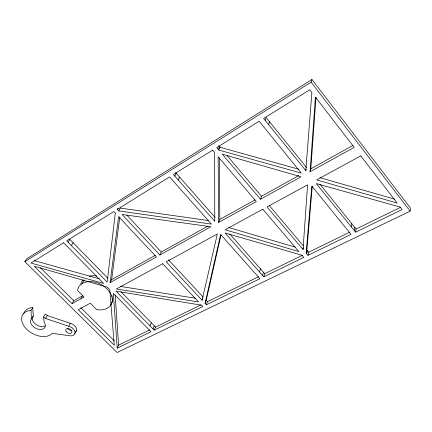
<?xml version="1.0" encoding="UTF-8"?>
<svg xmlns="http://www.w3.org/2000/svg" width="432" height="432" viewBox="0 0 432 432"><rect width="100%" height="100%" fill="white"/><g stroke="black" fill="none" stroke-linecap="round" stroke-linejoin="round"><path stroke-width="0.65" d="M303.037 249.496L307.579 184.853L266.998 206.95L303.037 249.496L303.485 247.622M310.068 171.774L315.414 97.103L354.17 147.334L310.068 171.774L310.835 168.836L316.008 97.081M410.168 211.145L410.4 207.992L311.942 79.493L26.73 258.833L24.84 261.652L117.115 352.507L410.168 211.145L311.121 82.139L311.942 79.493M305.813 170.586L311.877 92.513L309.766 89.775L263.655 118.433L305.813 170.586L306.131 169.414M306.148 253.174L311.785 186.035L351.054 234.392L307.989 255.344L306.148 253.174L306.882 250.036L312.25 186.403M110.101 282.598L118.616 216.594L156.389 256.948L110.101 282.598L111.634 279.644L119.783 217.08M80.941 284.218L81.173 282.679L82.847 279.769M355.601 232.178L316.316 183.578L400.302 207.122L402.154 209.531L355.601 232.178L356.108 229.036L320.004 184.275M354.299 230.569L354.812 227.426M351.221 226.762L351.751 223.63M205.07 303.442L220.633 234.463L259.913 278.737L206.339 304.803L205.07 303.442L206.204 300.337L221.033 234.743M307.989 255.344L308.713 252.202L349.769 232.135M202.068 300.224L217.35 233.987L166.239 261.819L202.068 300.224L202.759 298.366M306.693 253.816L307.422 250.673M263.828 276.831L303.777 257.396L301.936 255.231L225.088 232.999L263.828 276.831L264.735 273.699L302.708 255.134M262.537 275.373L263.455 272.246M259.497 271.933L260.431 268.817M260.485 199.255L301.018 176.791L222.291 154.159L260.485 199.255L261.473 196.295L298.901 175.478M206.339 304.803L207.468 301.698L258.482 276.755M268.596 124.546L269.611 121.792M265.135 120.263L266.166 117.526L306.601 167.659M218.657 222.437L218.144 156.703L256.306 201.577L218.657 222.437L219.818 219.472L219.402 157.912M154.219 330.167L202.802 306.526L201.528 305.17L116.068 291.2L154.219 330.167L155.52 327.094L200.912 304.9M152.966 328.887L154.273 325.814L120.847 291.589M150.012 325.868L151.33 322.801M218.808 150.05L216.734 147.598L259.162 121.225L301.288 173.108L218.808 150.05L220.045 147.269L218.705 145.687M218.192 149.326L219.434 146.545M159.883 255.01L210.908 226.735L122.067 214.477L159.883 255.01L161.26 252.045L208.008 226.039M117.196 348.176L113.351 293.393L151 331.733L117.196 348.176L118.606 345.136L115.177 295.094M178.249 179.998L179.642 177.174M174.857 176.159L176.267 173.351M110.97 304.506L111.699 303.34A18.49 12.841 26.9 0 0 110.063 292.583L107.271 289.078L103.61 286.027A18.49 12.841 26.9 0 0 90.158 281.561C84.656 281.443 77.981 284.391 77.587 290.552L84.073 297.022L72.106 303.653L34.209 266.242L107.147 287.08L109.777 289.759L114.269 345.281L78.262 309.733L90.256 303.199L96.644 309.571L99.338 309.928A18.49 12.841 26.9 0 0 109.917 306.175L112.169 302.119M74.855 333.623L76.437 330.653M23.679 313.691A17.507 11.475 28.5 0 1 30.715 307.784L32.729 307.611L30.958 310.5L28.939 310.673A17.582 11.48 28.5 0 0 25.456 327.947A17.582 11.48 28.5 0 0 49.988 335.135L52.326 333.31L68.969 335.642A6.61 4.369 27 0 0 75.033 332.44A6.61 4.369 27 0 0 68.661 326.268L70.27 323.314A6.583 4.369 27 0 1 75.719 326.943A6.583 4.369 27 0 1 75.843 331.63M81.054 298.696L82.669 295.758L73.748 300.721L72.106 303.653M82.307 283.36L84.262 279.871M117.963 208.256L117.315 209.385L118.735 210.908L120.344 208.078L208.672 220.595M47.304 315.56L45.301 313.956L43.589 316.872L45.598 318.476L47.304 315.56L70.27 323.314M43.589 316.872L44.183 322.294A7.96 5.195 28.5 0 1 44.512 327.958L43.405 328.844A7.96 5.195 28.5 0 1 32.967 326.338L31.709 324.891A7.96 5.195 28.5 0 1 31.304 319.221L33.318 316.105L32.729 307.611M71.393 245.576L73.132 242.73M68.126 242.239L69.887 239.404L107.795 278.219M33.318 316.105L33.059 316.321A7.927 5.195 28.5 0 0 33.453 321.986L34.7 323.428A7.927 5.195 28.5 0 0 45.101 325.917M24.84 261.652L311.121 82.139M117.315 209.385L169.582 176.904L211.464 224.122L118.735 210.908M111.634 279.644L155.439 255.28M219.818 219.472L254.966 199.919M310.835 168.836L352.966 145.4M118.606 345.136L149.904 329.837M356.108 229.036L400.626 207.274M120.512 286.438L195.696 298.247M220.045 147.269L298.868 169.274M34.128 260.582L99.301 278.84M319.95 177.692L394.88 199.201M228.809 227.524L295.088 247.12M45.598 318.476L68.661 326.268M40.349 267.656L73.748 300.721M80.822 307.73L114.259 340.826M154.273 325.814L155.52 327.094M126.862 215.082L161.26 252.045M168.491 259.816L203.218 297.13M206.204 300.337L207.468 301.698M175.549 172.535L215.06 217.35M229.765 234.031L264.735 273.699M226.957 155.444L261.473 196.295M269.244 205.497L303.356 245.862M306.882 250.036L308.713 252.202M111.996 295.558L112.099 296.887M112.207 298.21L112.466 301.52M30.958 310.5L31.563 319.005M72.025 330.41A3.294 2.187 27 0 1 67.781 328.547M89.154 276.161A18.328 12.825 27 0 1 96.601 276.032M115.29 213.041L107.185 282.128L66.733 240.818L113.87 211.529L115.29 213.041M63.623 242.757L30.974 263.045L103.55 283.414L63.623 242.757M212.593 150.174L173.416 174.523L214.763 221.319L214.661 152.609L212.593 150.174M162.734 263.725L116.348 288.992L198.531 301.968L162.734 263.725M262.813 209.228L225.115 229.759L298.825 251.575L262.813 209.228M360.769 155.887L316.634 179.923L397.165 203.056L360.769 155.887M66.161 331.495A3.305 2.187 27 0 0 71.539 332.791A3.305 2.187 27 0 0 68.747 328.633A3.305 2.187 27 0 0 66.161 331.495"/></g></svg>
